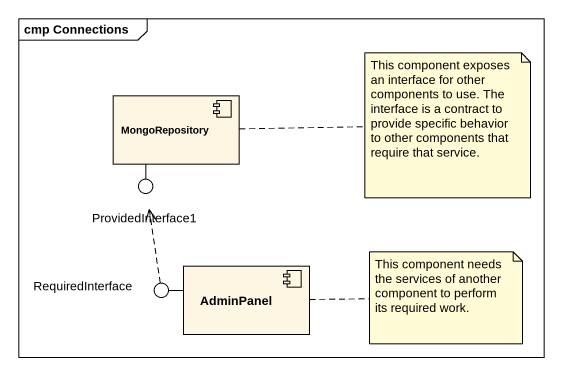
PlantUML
@startuml
mainframe cmp Connections
component MongoRepository
() ProvidedInterface1
component AdminPanel
() RequiredInterface
MongoRepository -- ProvidedInterface1
AdminPanel -left- RequiredInterface
RequiredInterface .up.> ProvidedInterface1
note right of MongoRepository : This component exposes an interface for other components to use. The interface is a contract to provide specific behavior to other components that require that service.
note right of AdminPanel : This component needs the services of another component to perform its required work.
@enduml
